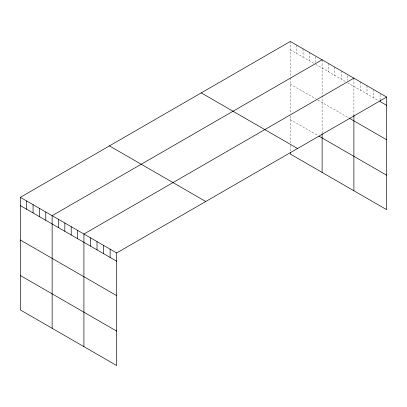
<?xml version="1.0" encoding="UTF-8"?>
<svg xmlns="http://www.w3.org/2000/svg" width="407" height="407" viewBox="0 0 407 407"><rect width="100%" height="100%" fill="white"/><g stroke="black" fill="none" stroke-linecap="round" stroke-linejoin="round"><path stroke-width="0.31" stroke-dasharray="2.04 1.53" d="M290.333 41.458L290.333 77.274M290.333 49.735L314.173 63.497M315.761 64.413L345.955 81.848M347.547 82.763L378.464 100.615M290.333 84.163L315.761 98.84M317.882 100.066L348.606 117.801M290.333 119.633L317.882 135.536M380.102 94.465L380.102 99.786M373.55 89.504L373.55 97.777M367.002 85.724L367.002 93.997M360.454 81.939L360.454 90.217M353.902 78.159L353.902 115.227M347.547 75.671L347.547 80.398M341.188 70.818L341.188 79.095M334.834 67.15L334.834 75.422M328.474 63.482L328.474 71.754M322.12 59.809L322.12 133.252M315.761 56.731L315.761 62.642M309.406 52.467L309.406 60.745M303.047 48.799L303.047 57.072M296.693 45.131L296.693 53.403M290.333 77.9L290.333 113.721M290.333 116.087L290.333 142.791M290.333 145.294L290.333 151.557"/><path stroke-width="0.61" d="M386.65 97.064L116.667 252.94L116.667 365.542L20.35 309.936L20.35 197.334L290.333 41.458L386.65 97.064L386.65 209.666L290.333 154.06L290.333 152.182M322.12 59.809L52.132 215.685L52.132 328.286M353.902 78.159L83.918 234.035L83.918 346.637M386.65 105.342L380.102 101.557L380.102 100.376M349.135 118.111L386.65 139.769M318.94 136.147L386.65 175.239M201.241 92.898L297.553 148.504M109.447 145.894L205.759 201.501M20.35 197.334L116.667 252.94M20.35 205.611L116.667 261.218M20.35 240.038L116.667 295.645M20.35 275.508L116.667 331.115M353.902 115.227L353.902 190.761M322.12 133.842L322.12 172.41M110.114 249.16L110.114 257.433M103.566 245.38L103.566 253.653M97.014 241.595L97.014 249.873M90.466 237.815L90.466 246.093M77.559 230.362L77.559 238.639M71.205 226.694L71.205 234.971M64.845 223.026L64.845 231.298M58.491 219.353L58.491 227.63M45.777 212.016L45.777 220.289M39.418 208.343L39.418 216.621M33.064 204.675L33.064 212.947M26.704 201.002L26.704 209.279"/></g></svg>
